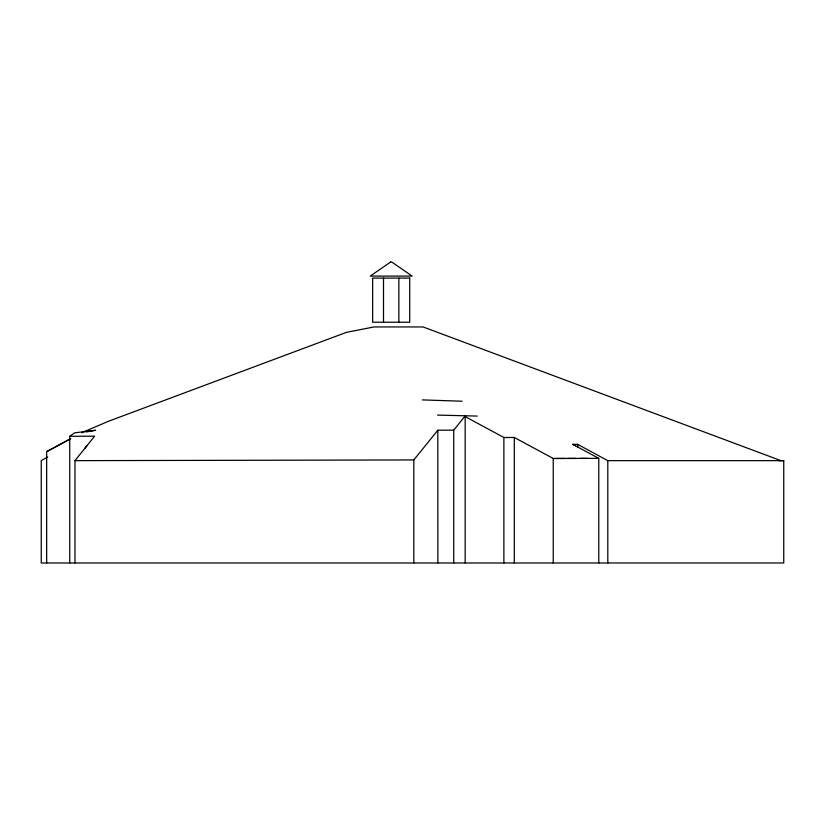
<?xml version="1.0" encoding="UTF-8"?>
<svg xmlns="http://www.w3.org/2000/svg" width="825" height="825" viewBox="0 0 825 825"><rect width="100%" height="100%" fill="white"/><g stroke="black" fill="none" stroke-linecap="round" stroke-linejoin="round"><path stroke-width="1.24" d="M74.962 562.97L74.962 460.649L87.151 445.459M84.779 448.408L94.617 436.167L69.733 436.312L69.733 562.97M413.81 562.97L413.81 459.938L437.879 430.196L453.729 430.165L465.011 416.078M437.817 430.268L437.879 562.97M69.733 436.312L74.652 432.826L95.628 430.268L86.264 431.96M46.664 451.657L70.672 438.694L46.664 451.657L46.664 562.97M47.747 457.029L41.25 460.525L41.25 562.97L783.75 562.97L783.75 460.649L778.697 460.639M81.582 432.805L107.91 421.482L346.469 332.351L373.942 326.948L423.101 326.948L780.935 460.649M465.166 562.97L465.166 416.594L503.879 437.487L514.315 437.498L553.235 458.473L564.63 458.442M567.899 458.432L587.39 458.391M555.658 458.463L576.005 458.411M580.13 458.401L598.775 458.36L598.775 562.97M74.962 460.649L413.81 459.938M575.458 445.789L572.694 444.304L577.717 444.376L607.808 460.649L783.75 460.649M504.591 437.487L503.879 437.487L503.879 562.97M437.539 415.088L477.293 416.078M422.359 399.898L462.124 401.228M572.694 444.304L598.775 458.36M607.808 460.649L607.808 562.97M577.717 444.376L577.717 446.954M553.235 458.473L553.235 562.97M514.315 437.498L514.315 562.97M453.729 430.165L453.729 562.97M398.867 278.087L398.867 322.224M383.512 278.087L383.512 322.224M390.627 262.03L370.25 276.076L412.129 276.076L391.751 262.03L390.627 262.03M409.726 278.087L372.653 278.087L372.653 322.224L409.726 322.224L409.726 278.087"/></g></svg>
